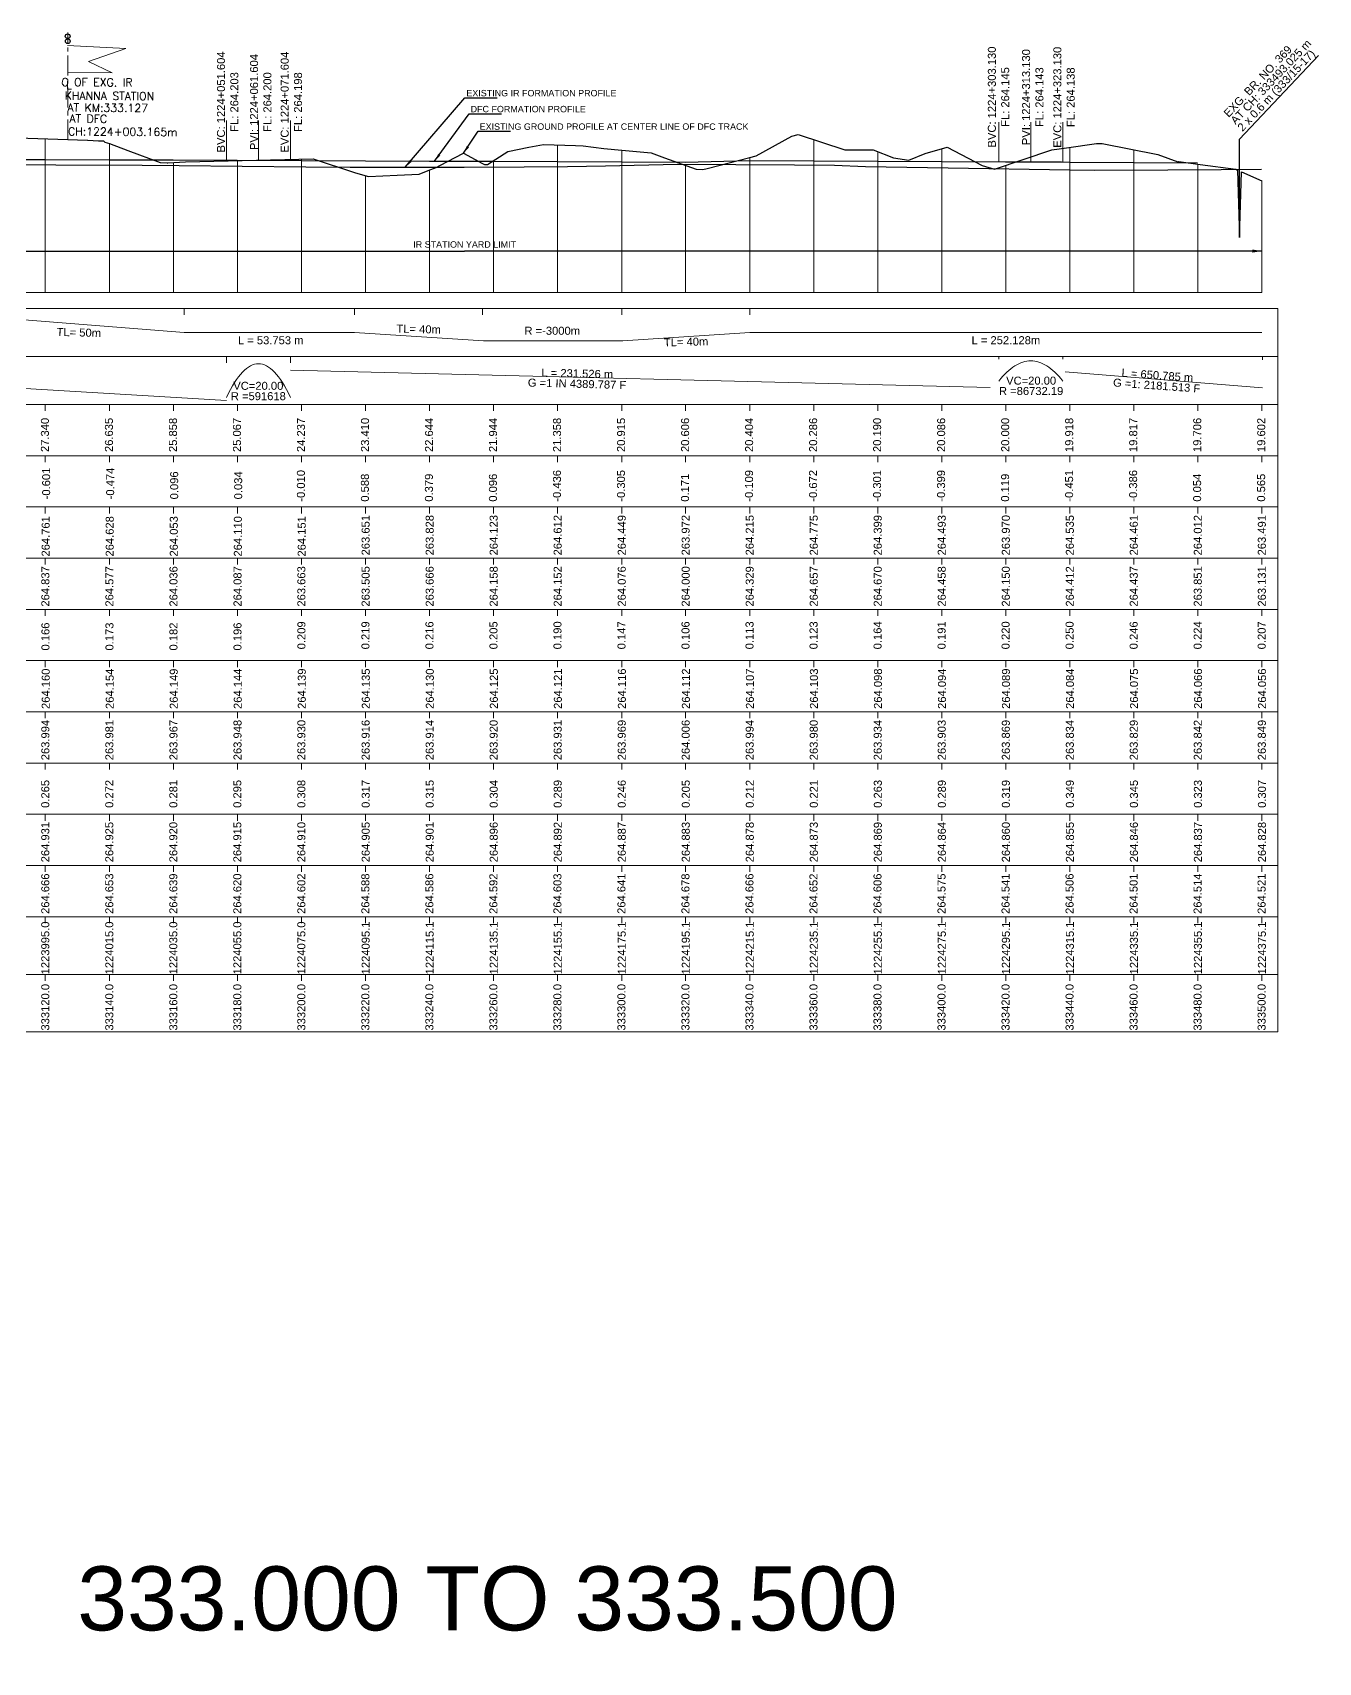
# Model space of a CAD drawing. Header units: metres. Extents: x -117481 to 30159, y 3176 to 3713.
# Drawn here: x 28116 to 28518, y 3176 to 3685 of the extents above; entities that cross this region are included whole.
import ezdxf
from ezdxf.enums import TextEntityAlignment as Align

# ---------------------------------------------------------------- set-up
doc = ezdxf.new("R2010")
doc.units = ezdxf.units.M
doc.header["$MEASUREMENT"] = 0
doc.linetypes.add('CENTER', pattern=[2, 1.25, -0.25, 0.25, -0.25])
for name, color, linetype, lineweight in [('C-PROF-LABL-DG', 1, 'Continuous', 25), ('Horizontal Alignment', 7, 'Continuous', 0), ('LS DATUM X', 7, 'Continuous', 0), ('LS EXG GL', 7, 'Continuous', 0), ('LS EXG IR CH', 7, 'Continuous', 0), ('LS EXG RL', 7, 'Continuous', 0), ('LS EXG. FL', 7, 'Continuous', 0), ('LS EXG. GL AT PRO. TOE', 7, 'Continuous', 0), ('LS FRAME', 7, 'Continuous', 0), ('LS HORIZONTAL ALIGNMENT', 10, 'Continuous', 0), ('LS PRL-ERL', 10, 'Continuous', 0), ('LS PRO RAIL LEVEL', 10, 'Continuous', 0), ('LS PRO. DFCC CH', 10, 'Continuous', 0), ('LS PROFILE EXG FL', 7, 'Continuous', 25), ('LS PROFILE EXG GL', 7, 'Continuous', 30), ('LS PROFILE PRO FL', 1, 'Continuous', 30), ('LS TICKS', 7, 'Continuous', 0), ('LS VERTICAL ALIGNMENT', 10, 'Continuous', 0), ('Profile Existing GL', 7, 'Continuous', 0), ('Profile Grid', 7, 'Continuous', 0), ('Profile Major Ticks', 7, 'Continuous', 0), ('Profile text', 7, 'Continuous', 0), ('Profile Vertical Alignment', 7, 'Continuous', 0), ('View Vert Annotation Curves Leader Line', 7, 'Continuous', 0)]:
    doc.layers.add(name, color=color, linetype=linetype, lineweight=lineweight)
for name, color, linetype in [("LS BRIDGE'S", 7, 'Continuous'), ('ref text', 3, 'Continuous'), ('STATION YARD LIMIT IN LS', 7, 'Continuous')]:
    doc.layers.add(name, color=color, linetype=linetype)
doc.styles.add('Arial', font='arial.ttf')
doc.styles.add('ROMANT', font='romant__.ttf')
doc.styles.get("Standard").update_dxf_attribs({"font": 'arial.ttf'})
doc.styles.add('Style-Arial', font='arial.ttf')
doc.dimstyles.get("Standard").update_dxf_attribs({"dimtxt": 5, "dimasz": 0.18, "dimexe": 0.18, "dimexo": 0.0625, "dimgap": 0.09, "dimtad": 0, "dimtih": 1, "dimtoh": 1, "dimdec": 4, "dimzin": 0, "dimdsep": 46, "dimtxsty": 'Standard', "dimcen": 0.09, "dimadec": 0, "dimazin": 0, "dimtfac": 1, "dimtdec": 4, "dimtofl": 0, "dimtmove": 0, "dimatfit": 3, "dimfxl": 1, "dimtolj": 1, "dimtzin": 0, "dimarcsym": 0})

# ---------------------------------------------------------------- blocks, each defined once
blk = doc.blocks.new('A$Cfd514073')
at = {"color": 1}
for s, p in [('264.139', (0, 0)), ('264.135', (20, 0)), ('264.130', (40, 0)), ('264.125', (60, 0)), ('264.121', (80, 0)), ('264.116', (100, 0)), ('264.112', (120, 0)), ('264.107', (140, 0)), ('264.103', (160, 0)), ('264.098', (180, 0)), ('264.094', (200, 0)), ('264.089', (220, 0)), ('264.084', (240, 0)), ('264.075', (260, 0)), ('264.066', (280, 0)), ('264.056', (300, 0))]:
    blk.add_text(s, height=2.5, rotation=90, dxfattribs=at).set_placement(p)
blk = doc.blocks.new('A$Cd11b5e56')
at = {"color": 1}
for s, p in [('0.209', (0, 0)), ('0.219', (20, 0)), ('0.216', (40, 0)), ('0.205', (60, 0)), ('0.190', (80, 0)), ('0.147', (100, 0)), ('0.106', (120, 0)), ('0.113', (140, 0)), ('0.123', (160, 0)), ('0.164', (180, 0)), ('0.191', (200, 0)), ('0.220', (220, 0)), ('0.250', (240, 0)), ('0.246', (260, 0)), ('0.224', (280, 0)), ('0.207', (300, 0))]:
    blk.add_text(s, height=2.5, rotation=90, dxfattribs=at).set_placement(p)
blk = doc.blocks.new('A$C87acfeca')
at = {"color": 1}
for s, p in [('-0.010', (0, 0)), ('0.588', (20, 0)), ('0.379', (40, 0)), ('0.096', (60, 0)), ('-0.436', (80, 0)), ('-0.305', (100, 0)), ('0.171', (120, 0)), ('-0.109', (140, 0)), ('-0.672', (160, 0)), ('-0.301', (180, 0)), ('-0.399', (200, 0)), ('0.119', (220, 0)), ('-0.451', (240, 0)), ('-0.386', (260, 0)), ('0.054', (280, 0)), ('0.565', (300, 0))]:
    blk.add_text(s, height=2.5, rotation=90, dxfattribs=at).set_placement(p)
blk = doc.blocks.new('A$C04a81272')
at = {"color": 1}
for s, p in [('27.765', (0, 0)), ('28.732', (20, 0)), ('28.650', (40, 0)), ('28.529', (60, 0)), ('28.246', (80, 0)), ('27.846', (100, 0)), ('27.340', (120, 0)), ('26.635', (140, 0)), ('25.858', (160, 0)), ('25.067', (180, 0)), ('24.237', (200, 0)), ('23.410', (220, 0)), ('22.644', (240, 0)), ('21.944', (260, 0)), ('21.358', (280, 0)), ('20.915', (300, 0)), ('20.606', (320, 0)), ('20.404', (340, 0)), ('20.286', (360, 0)), ('20.190', (380, 0)), ('20.086', (400, 0)), ('20.000', (420, 0)), ('19.918', (440, 0)), ('19.817', (460, 0)), ('19.706', (480, 0)), ('19.602', (500, 0))]:
    blk.add_text(s, height=2.5, rotation=90, dxfattribs=at).set_placement(p)

msp = doc.modelspace()

# ---------------------------------------------------------------- linework, layer by layer
at = {"layer": "LS BRIDGE'S"}
msp.add_lwpolyline([(28493.09, 3621.46), (28493.09, 3652.16), (28517.75, 3678.3)], dxfattribs=at)
at = {"layer": 'LS DATUM X', "color": 7, "linetype": 'Continuous', "lineweight": 0}
msp.add_line((28000, 3604.28), (28500.07, 3604.28), dxfattribs=at)
at = {"layer": 'LS FRAME', "color": 7, "linetype": 'Continuous', "lineweight": 0, "flags": 128}
for points in [[(27995, 3584.28), (28505.07, 3584.28), (28505.07, 3599.28), (27995, 3599.28), (27995, 3584.28)], [(27995, 3569.28), (28505.07, 3569.28), (28505.07, 3584.28), (27995, 3584.28), (27995, 3569.28)], [(27995, 3553.28), (28505.07, 3553.28), (28505.07, 3569.28), (27995, 3569.28), (27995, 3553.28)], [(27995, 3537.28), (28505.07, 3537.28), (28505.07, 3553.28), (27995, 3553.28), (27995, 3537.28)], [(27995, 3521.28), (28505.07, 3521.28), (28505.07, 3537.28), (27995, 3537.28), (27995, 3521.28)], [(27995, 3505.28), (28505.07, 3505.28), (28505.07, 3521.28), (27995, 3521.28), (27995, 3505.28)], [(27995, 3489.28), (28505.07, 3489.28), (28505.07, 3505.28), (27995, 3505.28), (27995, 3489.28)], [(27995, 3473.28), (28505.07, 3473.28), (28505.07, 3489.28), (27995, 3489.28), (27995, 3473.28)], [(27995, 3457.28), (28505.07, 3457.28), (28505.07, 3473.28), (27995, 3473.28), (27995, 3457.28)], [(27995, 3441.28), (28505.07, 3441.28), (28505.07, 3457.28), (27995, 3457.28), (27995, 3441.28)], [(27995, 3425.28), (28505.07, 3425.28), (28505.07, 3441.28), (27995, 3441.28), (27995, 3425.28)], [(27995, 3409.28), (28505.07, 3409.28), (28505.07, 3425.28), (27995, 3425.28), (27995, 3409.28)], [(27995, 3391.28), (28505.07, 3391.28), (28505.07, 3409.28), (27995, 3409.28), (27995, 3391.28)], [(27995, 3373.28), (28505.07, 3373.28), (28505.07, 3391.28), (27995, 3391.28), (27995, 3373.28)]]:
    msp.add_lwpolyline(points, close=True, dxfattribs=at)
at = {"layer": 'LS HORIZONTAL ALIGNMENT', "lineweight": 0, "flags": 128}
msp.add_lwpolyline([(27996.66, 3591.78), (28002, 3595.73), (28002, 3595.73), (28113.37, 3595.73), (28113.37, 3595.73), (28163.37, 3591.78), (28163.37, 3591.78), (28166.3, 3591.78), (28166.3, 3591.78), (28216.61, 3591.78), (28216.61, 3591.78), (28256.94, 3589.22), (28256.94, 3589.22), (28300.47, 3589.22), (28300.47, 3589.22), (28340.14, 3591.78), (28340.14, 3591.78), (28500.07, 3591.78)], dxfattribs=at)
at = {"layer": 'LS PROFILE EXG FL'}
msp.add_lwpolyline([(28110.09, 3644.27), (28123.35, 3644.2), (28150.27, 3644.03), (28161.8, 3643.94), (28181.49, 3643.74), (28201.36, 3643.57), (28215.23, 3643.45), (28247.13, 3643.41), (28250.84, 3643.41), (28269.61, 3643.56), (28283.16, 3643.6), (28295.06, 3643.86), (28317.47, 3644.35), (28335.79, 3644.25), (28354.08, 3644.13), (28366.6, 3644.04), (28376.21, 3643.68), (28402.06, 3643.28), (28440.09, 3642.62), (28447.82, 3642.49), (28470.67, 3642.64), (28487.32, 3642.75), (28500, 3642.77)], dxfattribs=at)
at = {"layer": 'LS PROFILE EXG GL', "flags": 128}
msp.add_lwpolyline([(28108.32, 3652.71), (28120.82, 3652.28), (28133.22, 3651.85), (28133.32, 3651.84), (28136.59, 3651.67), (28138.17, 3651.65), (28138.65, 3651.22), (28140.04, 3650.81), (28145.82, 3648.66), (28155.93, 3644.91), (28158.13, 3644.81), (28158.32, 3644.82), (28163.79, 3645.14), (28203.73, 3646.03), (28216.61, 3641.76), (28217.6, 3641.43), (28220.96, 3640.56), (28229.94, 3640.98), (28236.79, 3641.29), (28239.6, 3642.36), (28242.1, 3643.37), (28243.28, 3643.99), (28250.68, 3647.81), (28256.61, 3644.63), (28257.25, 3644.29), (28258.2, 3644.29), (28264.54, 3648.35), (28271.12, 3649.68), (28275.64, 3650.57), (28278.94, 3650.43), (28285.63, 3650.21), (28288.03, 3650.12), (28294.48, 3649.29), (28300.14, 3648.77), (28309.27, 3647.9), (28313.48, 3646.4), (28323.35, 3642.79), (28325.42, 3642.69), (28326.81, 3643.04), (28340.14, 3646.45), (28342.13, 3646.96), (28353.27, 3653.12), (28355.25, 3653.6), (28369.84, 3648.86), (28378.69, 3648.81), (28384.97, 3646.37), (28389.75, 3645.65), (28394.91, 3647.73), (28401.76, 3649.7), (28412.74, 3643.92), (28416.6, 3642.79), (28434.45, 3648.87), (28436.71, 3649.16), (28439.08, 3649.49), (28448.37, 3650.8), (28450.22, 3650.88), (28467.62, 3647.36), (28473.86, 3645.11), (28474.13, 3645.16), (28480.84, 3644.31), (28491.94, 3642.79), (28492.49, 3642.55), (28493.09, 3621.46), (28493.69, 3642.02), (28500.07, 3639.19)], dxfattribs=at)
at = {"layer": 'LS PROFILE PRO FL', "flags": 128}
msp.add_lwpolyline([(28100, 3645.88), (28120, 3645.82), (28140, 3645.77), (28160, 3645.72), (28180, 3645.64), (28200, 3645.55), (28220, 3645.46), (28240, 3645.36), (28260, 3645.27), (28280, 3645.18), (28300, 3645.09), (28320, 3645), (28340, 3645.49), (28360, 3645.39), (28380, 3645.3), (28400, 3645.21), (28420, 3645.12), (28440, 3645.03), (28460, 3644.94), (28480, 3644.84)], dxfattribs=at)
at = {"layer": 'LS TICKS', "color": 7, "linetype": 'Continuous', "lineweight": 0, "flags": 128}
for points in [[(28163.37, 3597.28), (28163.37, 3599.28)], [(28216.61, 3597.28), (28216.61, 3599.28)], [(28256.61, 3597.28), (28256.61, 3599.28)], [(28300.14, 3597.28), (28300.14, 3599.28)], [(28340.14, 3597.28), (28340.14, 3599.28)], [(28176.65, 3582.28), (28176.65, 3584.28)], [(28196.65, 3582.28), (28196.65, 3584.28)], [(28120.02, 3567.28), (28120.02, 3569.28)], [(28140.03, 3567.28), (28140.03, 3569.28)], [(28160.05, 3567.28), (28160.05, 3569.28)], [(28180.06, 3567.28), (28180.06, 3569.28)], [(28200.01, 3567.28), (28200.01, 3569.28)], [(28220.08, 3567.28), (28220.08, 3569.28)], [(28240.09, 3567.28), (28240.09, 3569.28)], [(28260.08, 3567.28), (28260.08, 3569.28)], [(28280.08, 3567.28), (28280.08, 3569.28)], [(28300.1, 3567.28), (28300.1, 3569.28)], [(28320.07, 3567.28), (28320.07, 3569.28)], [(28340.07, 3567.28), (28340.07, 3569.28)], [(28360.08, 3567.28), (28360.08, 3569.28)], [(28380.07, 3567.28), (28380.07, 3569.28)], [(28400.07, 3567.28), (28400.07, 3569.28)], [(28420.09, 3567.28), (28420.09, 3569.28)], [(28440.09, 3567.28), (28440.09, 3569.28)], [(28460.06, 3567.28), (28460.06, 3569.28)], [(28480.06, 3567.28), (28480.06, 3569.28)], [(28500.07, 3567.28), (28500.07, 3569.28)], [(28120.02, 3551.28), (28120.02, 3553.28)], [(28140.03, 3551.28), (28140.03, 3553.28)], [(28160.05, 3551.28), (28160.05, 3553.28)], [(28180.06, 3551.28), (28180.06, 3553.28)], [(28200.01, 3551.28), (28200.01, 3553.28)], [(28220.08, 3551.28), (28220.08, 3553.28)], [(28240.09, 3551.28), (28240.09, 3553.28)], [(28260.08, 3551.28), (28260.08, 3553.28)], [(28280.08, 3551.28), (28280.08, 3553.28)], [(28300.1, 3551.28), (28300.1, 3553.28)], [(28320.07, 3551.28), (28320.07, 3553.28)], [(28340.07, 3551.28), (28340.07, 3553.28)], [(28360.08, 3551.28), (28360.08, 3553.28)], [(28380.07, 3551.28), (28380.07, 3553.28)], [(28400.07, 3551.28), (28400.07, 3553.28)], [(28420.09, 3551.28), (28420.09, 3553.28)], [(28440.09, 3551.28), (28440.09, 3553.28)], [(28460.06, 3551.28), (28460.06, 3553.28)], [(28480.06, 3551.28), (28480.06, 3553.28)], [(28500.07, 3551.28), (28500.07, 3553.28)], [(28120.02, 3535.28), (28120.02, 3537.28)], [(28140.03, 3535.28), (28140.03, 3537.28)], [(28160.05, 3535.28), (28160.05, 3537.28)], [(28180.06, 3535.28), (28180.06, 3537.28)], [(28200.01, 3535.28), (28200.01, 3537.28)], [(28220.08, 3535.28), (28220.08, 3537.28)], [(28240.09, 3535.28), (28240.09, 3537.28)], [(28260.08, 3535.28), (28260.08, 3537.28)], [(28280.08, 3535.28), (28280.08, 3537.28)], [(28300.1, 3535.28), (28300.1, 3537.28)], [(28320.07, 3535.28), (28320.07, 3537.28)], [(28340.07, 3535.28), (28340.07, 3537.28)], [(28360.08, 3535.28), (28360.08, 3537.28)], [(28380.07, 3535.28), (28380.07, 3537.28)], [(28400.07, 3535.28), (28400.07, 3537.28)], [(28420.09, 3535.28), (28420.09, 3537.28)], [(28440.09, 3535.28), (28440.09, 3537.28)], [(28460.06, 3535.28), (28460.06, 3537.28)], [(28480.06, 3535.28), (28480.06, 3537.28)], [(28500.07, 3535.28), (28500.07, 3537.28)], [(28120.02, 3519.28), (28120.02, 3521.28)], [(28140.03, 3519.28), (28140.03, 3521.28)], [(28160.05, 3519.28), (28160.05, 3521.28)], [(28180.06, 3519.28), (28180.06, 3521.28)], [(28200.01, 3519.28), (28200.01, 3521.28)], [(28220.08, 3519.28), (28220.08, 3521.28)], [(28240.09, 3519.28), (28240.09, 3521.28)], [(28260.08, 3519.28), (28260.08, 3521.28)], [(28280.08, 3519.28), (28280.08, 3521.28)], [(28300.1, 3519.28), (28300.1, 3521.28)], [(28320.07, 3519.28), (28320.07, 3521.28)], [(28340.07, 3519.28), (28340.07, 3521.28)], [(28360.08, 3519.28), (28360.08, 3521.28)], [(28380.07, 3519.28), (28380.07, 3521.28)], [(28400.07, 3519.28), (28400.07, 3521.28)], [(28420.09, 3519.28), (28420.09, 3521.28)], [(28440.09, 3519.28), (28440.09, 3521.28)], [(28460.06, 3519.28), (28460.06, 3521.28)], [(28480.06, 3519.28), (28480.06, 3521.28)], [(28500.07, 3519.28), (28500.07, 3521.28)], [(28120.02, 3503.28), (28120.02, 3505.28)], [(28140.03, 3503.28), (28140.03, 3505.28)], [(28160.05, 3503.28), (28160.05, 3505.28)], [(28180.06, 3503.28), (28180.06, 3505.28)], [(28200.01, 3503.28), (28200.01, 3505.28)], [(28220.08, 3503.28), (28220.08, 3505.28)], [(28240.09, 3503.28), (28240.09, 3505.28)], [(28260.08, 3503.28), (28260.08, 3505.28)], [(28280.08, 3503.28), (28280.08, 3505.28)], [(28300.1, 3503.28), (28300.1, 3505.28)], [(28320.07, 3503.28), (28320.07, 3505.28)], [(28340.07, 3503.28), (28340.07, 3505.28)], [(28360.08, 3503.28), (28360.08, 3505.28)], [(28380.07, 3503.28), (28380.07, 3505.28)], [(28400.07, 3503.28), (28400.07, 3505.28)], [(28420.09, 3503.28), (28420.09, 3505.28)], [(28440.09, 3503.28), (28440.09, 3505.28)], [(28460.06, 3503.28), (28460.06, 3505.28)], [(28480.06, 3503.28), (28480.06, 3505.28)], [(28500.07, 3503.28), (28500.07, 3505.28)], [(28120.02, 3487.28), (28120.02, 3489.28)], [(28140.03, 3487.28), (28140.03, 3489.28)], [(28160.05, 3487.28), (28160.05, 3489.28)], [(28180.06, 3487.28), (28180.06, 3489.28)], [(28200.01, 3487.28), (28200.01, 3489.28)], [(28220.08, 3487.28), (28220.08, 3489.28)], [(28240.09, 3487.28), (28240.09, 3489.28)], [(28260.08, 3487.28), (28260.08, 3489.28)], [(28280.08, 3487.28), (28280.08, 3489.28)], [(28300.1, 3487.28), (28300.1, 3489.28)], [(28320.07, 3487.28), (28320.07, 3489.28)], [(28340.07, 3487.28), (28340.07, 3489.28)], [(28360.08, 3487.28), (28360.08, 3489.28)], [(28380.07, 3487.28), (28380.07, 3489.28)], [(28400.07, 3487.28), (28400.07, 3489.28)], [(28420.09, 3487.28), (28420.09, 3489.28)], [(28440.09, 3487.28), (28440.09, 3489.28)], [(28460.06, 3487.28), (28460.06, 3489.28)], [(28480.06, 3487.28), (28480.06, 3489.28)], [(28500.07, 3487.28), (28500.07, 3489.28)], [(28120.02, 3471.28), (28120.02, 3473.28)], [(28140.03, 3471.28), (28140.03, 3473.28)], [(28160.05, 3471.28), (28160.05, 3473.28)], [(28180.06, 3471.28), (28180.06, 3473.28)], [(28200.01, 3471.28), (28200.01, 3473.28)], [(28220.08, 3471.28), (28220.08, 3473.28)], [(28240.09, 3471.28), (28240.09, 3473.28)], [(28260.08, 3471.28), (28260.08, 3473.28)], [(28280.08, 3471.28), (28280.08, 3473.28)], [(28300.1, 3471.28), (28300.1, 3473.28)], [(28320.07, 3471.28), (28320.07, 3473.28)], [(28340.07, 3471.28), (28340.07, 3473.28)], [(28360.08, 3471.28), (28360.08, 3473.28)], [(28380.07, 3471.28), (28380.07, 3473.28)], [(28400.07, 3471.28), (28400.07, 3473.28)], [(28420.09, 3471.28), (28420.09, 3473.28)], [(28440.09, 3471.28), (28440.09, 3473.28)], [(28460.06, 3471.28), (28460.06, 3473.28)], [(28480.06, 3471.28), (28480.06, 3473.28)], [(28500.07, 3471.28), (28500.07, 3473.28)], [(28120.02, 3455.28), (28120.02, 3457.28)], [(28140.03, 3455.28), (28140.03, 3457.28)], [(28160.05, 3455.28), (28160.05, 3457.28)], [(28180.06, 3455.28), (28180.06, 3457.28)], [(28200.01, 3455.28), (28200.01, 3457.28)], [(28220.08, 3455.28), (28220.08, 3457.28)], [(28240.09, 3455.28), (28240.09, 3457.28)], [(28260.08, 3455.28), (28260.08, 3457.28)], [(28280.08, 3455.28), (28280.08, 3457.28)], [(28300.1, 3455.28), (28300.1, 3457.28)], [(28320.07, 3455.28), (28320.07, 3457.28)], [(28340.07, 3455.28), (28340.07, 3457.28)], [(28360.08, 3455.28), (28360.08, 3457.28)], [(28380.07, 3455.28), (28380.07, 3457.28)], [(28400.07, 3455.28), (28400.07, 3457.28)], [(28420.09, 3455.28), (28420.09, 3457.28)], [(28440.09, 3455.28), (28440.09, 3457.28)], [(28460.06, 3455.28), (28460.06, 3457.28)], [(28480.06, 3455.28), (28480.06, 3457.28)], [(28500.07, 3455.28), (28500.07, 3457.28)], [(28120.02, 3439.28), (28120.02, 3441.28)], [(28140.03, 3439.28), (28140.03, 3441.28)], [(28160.05, 3439.28), (28160.05, 3441.28)], [(28180.06, 3439.28), (28180.06, 3441.28)], [(28200.01, 3439.28), (28200.01, 3441.28)], [(28220.08, 3439.28), (28220.08, 3441.28)], [(28240.09, 3439.28), (28240.09, 3441.28)], [(28260.08, 3439.28), (28260.08, 3441.28)], [(28280.08, 3439.28), (28280.08, 3441.28)], [(28300.1, 3439.28), (28300.1, 3441.28)], [(28320.07, 3439.28), (28320.07, 3441.28)], [(28340.07, 3439.28), (28340.07, 3441.28)], [(28360.08, 3439.28), (28360.08, 3441.28)], [(28380.07, 3439.28), (28380.07, 3441.28)], [(28400.07, 3439.28), (28400.07, 3441.28)], [(28420.09, 3439.28), (28420.09, 3441.28)], [(28440.09, 3439.28), (28440.09, 3441.28)], [(28460.06, 3439.28), (28460.06, 3441.28)], [(28480.06, 3439.28), (28480.06, 3441.28)], [(28500.07, 3439.28), (28500.07, 3441.28)], [(28120.02, 3423.28), (28120.02, 3425.28)], [(28140.03, 3423.28), (28140.03, 3425.28)], [(28160.05, 3423.28), (28160.05, 3425.28)], [(28180.06, 3423.28), (28180.06, 3425.28)], [(28200.01, 3423.28), (28200.01, 3425.28)], [(28220.08, 3423.28), (28220.08, 3425.28)], [(28240.09, 3423.28), (28240.09, 3425.28)], [(28260.08, 3423.28), (28260.08, 3425.28)], [(28280.08, 3423.28), (28280.08, 3425.28)], [(28300.1, 3423.28), (28300.1, 3425.28)], [(28320.07, 3423.28), (28320.07, 3425.28)], [(28340.07, 3423.28), (28340.07, 3425.28)], [(28360.08, 3423.28), (28360.08, 3425.28)], [(28380.07, 3423.28), (28380.07, 3425.28)], [(28400.07, 3423.28), (28400.07, 3425.28)], [(28420.09, 3423.28), (28420.09, 3425.28)], [(28440.09, 3423.28), (28440.09, 3425.28)], [(28460.06, 3423.28), (28460.06, 3425.28)], [(28480.06, 3423.28), (28480.06, 3425.28)], [(28500.07, 3423.28), (28500.07, 3425.28)], [(28120.02, 3407.28), (28120.02, 3409.28)], [(28140.03, 3407.28), (28140.03, 3409.28)], [(28160.05, 3407.28), (28160.05, 3409.28)], [(28180.06, 3407.28), (28180.06, 3409.28)], [(28200.01, 3407.28), (28200.01, 3409.28)], [(28220.08, 3407.28), (28220.08, 3409.28)], [(28240.09, 3407.28), (28240.09, 3409.28)], [(28260.08, 3407.28), (28260.08, 3409.28)], [(28280.08, 3407.28), (28280.08, 3409.28)], [(28300.1, 3407.28), (28300.1, 3409.28)], [(28320.07, 3407.28), (28320.07, 3409.28)], [(28340.07, 3407.28), (28340.07, 3409.28)], [(28360.08, 3407.28), (28360.08, 3409.28)], [(28380.07, 3407.28), (28380.07, 3409.28)], [(28400.07, 3407.28), (28400.07, 3409.28)], [(28420.09, 3407.28), (28420.09, 3409.28)], [(28440.09, 3407.28), (28440.09, 3409.28)], [(28460.06, 3407.28), (28460.06, 3409.28)], [(28480.06, 3407.28), (28480.06, 3409.28)], [(28500.07, 3407.28), (28500.07, 3409.28)], [(28120.02, 3389.28), (28120.02, 3391.28)], [(28140.03, 3389.28), (28140.03, 3391.28)], [(28160.05, 3389.28), (28160.05, 3391.28)], [(28180.06, 3389.28), (28180.06, 3391.28)], [(28200.01, 3389.28), (28200.01, 3391.28)], [(28220.08, 3389.28), (28220.08, 3391.28)], [(28240.09, 3389.28), (28240.09, 3391.28)], [(28260.08, 3389.28), (28260.08, 3391.28)], [(28280.08, 3389.28), (28280.08, 3391.28)], [(28300.1, 3389.28), (28300.1, 3391.28)], [(28320.07, 3389.28), (28320.07, 3391.28)], [(28340.07, 3389.28), (28340.07, 3391.28)], [(28360.08, 3389.28), (28360.08, 3391.28)], [(28380.07, 3389.28), (28380.07, 3391.28)], [(28400.07, 3389.28), (28400.07, 3391.28)], [(28420.09, 3389.28), (28420.09, 3391.28)], [(28440.09, 3389.28), (28440.09, 3391.28)], [(28460.06, 3389.28), (28460.06, 3391.28)], [(28480.06, 3389.28), (28480.06, 3391.28)], [(28500.07, 3389.28), (28500.07, 3391.28)]]:
    msp.add_lwpolyline(points, dxfattribs=at)
at = {"layer": 'LS VERTICAL ALIGNMENT', "linetype": 'Continuous', "lineweight": 0, "flags": 128}
for points in [[(28000, 3581.06), (28176.65, 3570.56)], [(28176.66, 3571.53), (28177.28, 3572.8), (28177.91, 3573.99), (28178.53, 3575.1), (28179.16, 3576.13), (28179.78, 3577.07), (28180.41, 3577.93), (28181.03, 3578.71), (28181.66, 3579.41), (28182.28, 3580.02), (28182.91, 3580.56), (28183.53, 3581.01), (28184.16, 3581.38), (28184.78, 3581.66), (28185.41, 3581.87), (28186.03, 3581.99), (28187.28, 3581.99), (28187.91, 3581.87), (28188.53, 3581.66), (28189.16, 3581.38), (28189.78, 3581.01), (28190.41, 3580.56), (28191.03, 3580.02), (28191.66, 3579.41), (28192.28, 3578.71), (28192.91, 3577.93), (28193.53, 3577.07), (28194.16, 3576.13), (28194.78, 3575.1), (28195.41, 3573.99), (28196.03, 3572.8), (28196.66, 3571.53)]]:
    msp.add_lwpolyline(points, dxfattribs=at)
at = {"layer": 'Profile Grid', "linetype": 'Continuous', "lineweight": 0, "flags": 128}
for points in [[(28120.02, 3604.28), (28120.02, 3652.31)], [(28140.03, 3604.28), (28140.03, 3650.82)], [(28360.08, 3604.28), (28360.08, 3652.03)], [(28180.06, 3604.28), (28180.06, 3645.5)], [(28200.01, 3604.28), (28200.01, 3645.94)], [(28260.08, 3604.28), (28260.08, 3645.49)], [(28280.08, 3604.28), (28280.08, 3650.4)], [(28300.1, 3604.28), (28300.1, 3648.78)], [(28340.07, 3604.28), (28340.07, 3646.43)], [(28380.07, 3604.28), (28380.07, 3648.27)], [(28400.07, 3604.28), (28400.07, 3649.21)], [(28440.09, 3604.28), (28440.09, 3649.63)], [(28460.06, 3604.28), (28460.06, 3648.89)], [(28160.05, 3604.28), (28160.05, 3644.92)], [(28220.08, 3604.28), (28220.08, 3640.79)], [(28240.09, 3604.28), (28240.09, 3642.56)], [(28320.07, 3604.28), (28320.07, 3643.99)], [(28420.09, 3604.28), (28420.09, 3643.98)], [(28480.06, 3604.28), (28480.06, 3644.4)], [(28500.07, 3604.28), (28500.07, 3639.19)]]:
    msp.add_lwpolyline(points, dxfattribs=at)
at = {"layer": 'Profile Major Ticks', "color": 7, "linetype": 'Continuous', "lineweight": 0, "flags": 128}
for points in [[(28417.95, 3583.48), (28417.95, 3584.28)], [(28437.95, 3583.48), (28437.95, 3584.28)], [(28500.25, 3583.21), (28500.25, 3584.28)]]:
    msp.add_lwpolyline(points, dxfattribs=at)
at = {"layer": 'Profile text', "color": 1, "flags": 128}
msp.add_lwpolyline([(28417.95, 3645.12), (28418.36, 3645.12), (28418.78, 3645.12), (28419.2, 3645.12), (28419.61, 3645.12), (28420.03, 3645.12), (28420.45, 3645.12), (28420.86, 3645.12), (28421.28, 3645.11), (28421.7, 3645.11), (28422.11, 3645.11), (28422.53, 3645.11), (28422.95, 3645.11), (28423.36, 3645.11), (28423.78, 3645.11), (28424.2, 3645.11), (28424.61, 3645.11), (28425.03, 3645.1), (28425.45, 3645.1), (28425.86, 3645.1), (28426.28, 3645.1), (28426.7, 3645.1), (28427.11, 3645.1), (28427.53, 3645.1), (28428.36, 3645.09), (28428.78, 3645.09), (28429.2, 3645.09), (28429.61, 3645.09), (28430.03, 3645.09), (28430.45, 3645.09), (28430.86, 3645.08), (28431.28, 3645.08), (28431.7, 3645.08), (28432.11, 3645.08), (28432.53, 3645.08), (28432.95, 3645.08), (28433.36, 3645.07), (28433.78, 3645.07), (28434.2, 3645.07), (28434.61, 3645.07), (28435.03, 3645.07), (28435.45, 3645.07), (28435.86, 3645.06), (28436.28, 3645.06), (28436.7, 3645.06), (28437.11, 3645.06), (28437.53, 3645.06), (28437.95, 3645.05)], dxfattribs=at)
at = {"layer": 'Profile Vertical Alignment', "color": 1}
msp.add_line((28438.62, 3579.55), (28500.25, 3574.52), dxfattribs=at)
at = {"layer": 'Profile Vertical Alignment', "color": 1, "linetype": 'Continuous', "lineweight": 0, "flags": 128}
for points in [[(28196.65, 3580.03), (28415.22, 3574.56)], [(28417.95, 3576.63), (28418.57, 3577.4), (28419.2, 3578.11), (28419.82, 3578.77), (28420.45, 3579.39), (28421.07, 3579.96), (28421.7, 3580.47), (28422.32, 3580.94), (28422.95, 3581.36), (28423.57, 3581.73), (28424.2, 3582.05), (28424.82, 3582.32), (28425.45, 3582.54), (28426.07, 3582.71), (28426.7, 3582.83), (28427.32, 3582.91), (28428.57, 3582.91), (28429.2, 3582.83), (28429.82, 3582.71), (28430.45, 3582.54), (28431.07, 3582.32), (28431.7, 3582.05), (28432.32, 3581.73), (28432.95, 3581.36), (28433.57, 3580.94), (28434.2, 3580.47), (28434.82, 3579.96), (28435.45, 3579.39), (28436.07, 3578.77), (28436.7, 3578.11), (28437.32, 3577.4), (28437.95, 3576.63)]]:
    msp.add_lwpolyline(points, dxfattribs=at)
at = {"layer": 'STATION YARD LIMIT IN LS', "linetype": 'CENTER', "lineweight": 13, "ltscale": 5}
msp.add_line((28127.03, 3652.07), (28127.03, 3685.48), dxfattribs=at)
at = {"layer": 'STATION YARD LIMIT IN LS', "lineweight": 13, "flags": 128}
msp.add_lwpolyline([(28126.98, 3681.44), (28145.16, 3680.52), (28133.55, 3676.5), (28140.85, 3672.88), (28127.03, 3673.01)], dxfattribs=at)
at = {"layer": 'STATION YARD LIMIT IN LS'}
for centre in [(28127, 3684.33), (28127.03, 3682.79)]:
    msp.add_circle(centre, 0.746, dxfattribs=at)
at = {"layer": 'View Vert Annotation Curves Leader Line', "color": 1}
for p, q in [((28176.63, 3645.65), (28176.63, 3657.99)), ((28186.66, 3645.65), (28186.66, 3657.99)), ((28196.63, 3645.58), (28196.63, 3657.99)), ((28417.92, 3645.12), (28417.92, 3657.47)), ((28427.95, 3645.12), (28427.95, 3657.47)), ((28437.92, 3645.06), (28437.92, 3657.47)), ((28427.92, 3645.1), (28427.92, 3645.09)), ((28437.92, 3645.06), (28437.92, 3645.04))]:
    msp.add_line(p, q, dxfattribs=at)

# ---------------------------------------------------------------- block references
at = {"color": 5}
for name, p in [('A$C04a81272', (28001.14, 3554.45)), ('A$C87acfeca', (28201.11, 3538.94)), ('A$Cd11b5e56', (28201.27, 3492.82)), ('A$Cfd514073', (28201.39, 3474.2))]:
    msp.add_blockref(name, p, dxfattribs=at)

# ---------------------------------------------------------------- texts
at = {"color": 1}
for s, p in [('-0.601', (28121.53, 3539.67)), ('-0.474', (28141.53, 3539.67)), ('0.096', (28161.53, 3539.67)), ('0.034', (28181.53, 3539.67)), ('0.166', (28121.3, 3492.44)), ('0.173', (28141.3, 3492.44)), ('0.182', (28161.3, 3492.44)), ('0.196', (28181.3, 3492.44)), ('264.160', (28121.39, 3474.17)), ('264.154', (28141.39, 3474.17)), ('264.149', (28161.39, 3474.17)), ('264.144', (28181.39, 3474.17))]:
    msp.add_text(s, height=2.5, rotation=90, dxfattribs=at).set_placement(p)
at = {"layer": 'C-PROF-LABL-DG', "color": 1, "linetype": 'Continuous', "lineweight": 25, "char_height": 2.5, "attachment_point": 5, "rotation": 90, "style": 'Arial'}
for s, insert in [('BVC: 1224+051.604\\PFL: 264.203', (28177, 3663.81)), ('PVI: 1224+061.604\\PFL: 264.200', (28187.33, 3663.78)), ('EVC: 1224+071.604\\PFL: 264.198', (28196.9, 3663.76)), ('BVC: 1224+303.130\\PFL: 264.145', (28417.83, 3665.35)), ('PVI: 1224+313.130\\PFL: 264.143', (28428.52, 3665.32)), ('EVC: 1224+323.130\\PFL: 264.138', (28438.29, 3665.28))]:
    msp.add_mtext(s, dxfattribs=dict(at, insert=insert))
at = {"layer": 'Horizontal Alignment', "color": 1, "insert": (28190.43, 3589.35), "char_height": 2.5, "attachment_point": 5, "line_spacing_factor": 0.96, "style": 'Style-Arial'}
msp.add_mtext('L = 53.753 m', dxfattribs=at)
at = {"layer": "LS BRIDGE'S"}
for s, p in [('EXG. BR. NO. 369 ', (28489.7, 3658.82)), ('AT CH: 333493.025 m', (28491.86, 3656.62)), ('2 x 0.6 m (333/15-17)', (28494.02, 3654.43))]:
    msp.add_text(s, height=2.5, rotation=46.6297, dxfattribs=at).set_placement(p)
at = {"layer": 'LS EXG GL', "lineweight": 0, "style": 'Style-Arial'}
for s, p in [('263.651', (28220.08, 3534.78)), ('263.828', (28240.09, 3534.78)), ('264.123', (28260.08, 3534.78)), ('264.612', (28280.08, 3534.78)), ('264.449', (28300.1, 3534.78)), ('263.972', (28320.07, 3534.78)), ('264.215', (28340.07, 3534.78)), ('264.775', (28360.08, 3534.78)), ('264.399', (28380.07, 3534.78)), ('264.493', (28400.07, 3534.78)), ('263.970', (28420.09, 3534.78)), ('264.535', (28440.09, 3534.78)), ('264.461', (28460.06, 3534.78)), ('264.012', (28480.06, 3534.78)), ('263.491', (28500.07, 3534.78))]:
    msp.add_text(s, height=2.5, rotation=90, dxfattribs=at).set_placement(p, align=Align.MIDDLE_RIGHT)
at = {"layer": 'LS EXG IR CH', "style": 'Style-Arial'}
for s, p in [('333120.0', (28120, 3388.28)), ('333140.0', (28140, 3388.28)), ('333160.0', (28160, 3388.28)), ('333180.0', (28180, 3388.28)), ('333200.0', (28200, 3388.28)), ('333220.0', (28220, 3388.28)), ('333240.0', (28240, 3388.28)), ('333260.0', (28260, 3388.28)), ('333280.0', (28280, 3388.28)), ('333300.0', (28300, 3388.28)), ('333320.0', (28320, 3388.28)), ('333340.0', (28340, 3388.28)), ('333360.0', (28360, 3388.28)), ('333380.0', (28380, 3388.28)), ('333400.0', (28400, 3388.28)), ('333420.0', (28420, 3388.28)), ('333440.0', (28440, 3388.28)), ('333460.0', (28460, 3388.28)), ('333480.0', (28480, 3388.28)), ('333500.0', (28500, 3388.28))]:
    msp.add_text(s, height=2.5, rotation=90, dxfattribs=at).set_placement(p, align=Align.MIDDLE_RIGHT)
at = {"layer": 'LS EXG RL', "style": 'Style-Arial'}
for s, p in [('264.666', (28120, 3422.78)), ('264.653', (28140, 3422.78)), ('264.639', (28160, 3422.78)), ('264.620', (28180, 3422.78)), ('264.602', (28200, 3422.78)), ('264.588', (28220, 3422.78)), ('264.586', (28240, 3422.78)), ('264.592', (28260, 3422.78)), ('264.603', (28280, 3422.78)), ('264.641', (28300, 3422.78)), ('264.678', (28320, 3422.78)), ('264.666', (28340, 3422.78)), ('264.652', (28360, 3422.78)), ('264.606', (28380, 3422.78)), ('264.575', (28400, 3422.78)), ('264.541', (28420, 3422.78)), ('264.506', (28440, 3422.78)), ('264.501', (28460, 3422.78)), ('264.514', (28480, 3422.78)), ('264.521', (28500, 3422.78))]:
    msp.add_text(s, height=2.5, rotation=90, dxfattribs=at).set_placement(p, align=Align.MIDDLE_RIGHT)
at = {"layer": 'LS EXG. FL'}
for s, p in [('263.994', (28120.02, 3470.78)), ('263.981', (28140.03, 3470.78)), ('263.967', (28160.05, 3470.78)), ('263.948', (28180.06, 3470.78)), ('263.930', (28200.01, 3470.78)), ('263.916', (28220.08, 3470.78)), ('263.914', (28240.09, 3470.78)), ('263.920', (28260.08, 3470.78)), ('263.931', (28280.08, 3470.78)), ('263.969', (28300.1, 3470.78)), ('264.006', (28320.07, 3470.78)), ('263.994', (28340.07, 3470.78)), ('263.980', (28360.08, 3470.78)), ('263.934', (28380.07, 3470.78)), ('263.903', (28400.07, 3470.78)), ('263.869', (28420.09, 3470.78)), ('263.834', (28440.09, 3470.78)), ('263.829', (28460.06, 3470.78)), ('263.842', (28480.06, 3470.78)), ('263.849', (28500.07, 3470.78))]:
    msp.add_text(s, height=2.5, rotation=90, dxfattribs=at).set_placement(p, align=Align.MIDDLE_RIGHT)
at = {"layer": 'LS EXG. GL AT PRO. TOE'}
for s, p in [('264.837', (28120.02, 3518.78)), ('264.577', (28140.03, 3518.78)), ('264.036', (28160.05, 3518.78)), ('264.087', (28180.06, 3518.78)), ('263.663', (28200.01, 3518.78)), ('263.505', (28220.08, 3518.78)), ('263.666', (28240.09, 3518.78)), ('264.158', (28260.08, 3518.78)), ('264.152', (28280.08, 3518.78)), ('264.076', (28300.1, 3518.78)), ('264.000', (28320.07, 3518.78)), ('264.329', (28340.07, 3518.78)), ('264.657', (28360.08, 3518.78)), ('264.670', (28380.07, 3518.78)), ('264.458', (28400.07, 3518.78)), ('264.150', (28420.09, 3518.78)), ('264.412', (28440.09, 3518.78)), ('264.437', (28460.06, 3518.78)), ('263.851', (28480.06, 3518.78)), ('263.131', (28500.07, 3518.78))]:
    msp.add_text(s, height=2.5, rotation=90, dxfattribs=at).set_placement(p, align=Align.MIDDLE_RIGHT)
at = {"layer": 'LS HORIZONTAL ALIGNMENT', "lineweight": 0, "char_height": 2.5, "attachment_point": 5, "line_spacing_factor": 0.6, "style": 'Style-Arial'}
for s, insert, rotation in [('TL= 50m', (28130.48, 3591.79), 358.5565), ('TL= 40m', (28236.66, 3592.84), 358.4963), ('TL= 40m', (28320.2, 3588.84), 1.5037)]:
    msp.add_mtext(s, dxfattribs=dict(at, insert=insert, rotation=rotation))
for s, insert in [('R =-3000m', (28278.38, 3592.32)), ('L = 252.128m', (28420.11, 3589.37))]:
    msp.add_mtext(s, dxfattribs=dict(at, insert=insert))
at = {"layer": 'LS PRL-ERL'}
for s, p in [('0.265', (28121.25, 3443.28)), ('0.272', (28141.25, 3443.28)), ('0.281', (28161.25, 3443.28)), ('0.295', (28181.25, 3443.28)), ('0.308', (28201.25, 3443.28)), ('0.317', (28221.35, 3443.28)), ('0.315', (28241.35, 3443.28)), ('0.304', (28261.35, 3443.28)), ('0.289', (28281.35, 3443.28)), ('0.246', (28301.35, 3443.28)), ('0.205', (28321.35, 3443.28)), ('0.212', (28341.35, 3443.28)), ('0.221', (28361.35, 3443.28)), ('0.263', (28381.35, 3443.28)), ('0.289', (28401.35, 3443.28)), ('0.319', (28421.35, 3443.28)), ('0.349', (28441.35, 3443.28)), ('0.345', (28461.35, 3443.28)), ('0.323', (28481.35, 3443.28)), ('0.307', (28501.35, 3443.28))]:
    msp.add_text(s, height=2.5, rotation=90, dxfattribs=at).set_placement(p)
at = {"layer": 'LS PRO RAIL LEVEL'}
for s, p in [('264.931', (28121.25, 3426.28)), ('264.925', (28141.25, 3426.28)), ('264.920', (28161.25, 3426.28)), ('264.915', (28181.25, 3426.28)), ('264.910', (28201.25, 3426.28)), ('264.905', (28221.35, 3426.28)), ('264.901', (28241.35, 3426.28)), ('264.896', (28261.35, 3426.28)), ('264.892', (28281.35, 3426.28)), ('264.887', (28301.35, 3426.28)), ('264.883', (28321.35, 3426.28)), ('264.878', (28341.35, 3426.28)), ('264.873', (28361.35, 3426.28)), ('264.869', (28381.35, 3426.28)), ('264.864', (28401.35, 3426.28)), ('264.860', (28421.35, 3426.28)), ('264.855', (28441.35, 3426.28)), ('264.846', (28461.35, 3426.28)), ('264.837', (28481.35, 3426.28)), ('264.828', (28501.35, 3426.28))]:
    msp.add_text(s, height=2.5, rotation=90, dxfattribs=at).set_placement(p)
at = {"layer": 'LS PRO. DFCC CH'}
for s, p in [('1223995.0', (28121.25, 3391.28)), ('1224015.0', (28141.25, 3391.28)), ('1224035.0', (28161.25, 3391.28)), ('1224055.0', (28181.25, 3391.28)), ('1224075.0', (28201.25, 3391.28)), ('1224095.1', (28221.35, 3391.28)), ('1224115.1', (28241.35, 3391.28)), ('1224135.1', (28261.35, 3391.28)), ('1224155.1', (28281.35, 3391.28)), ('1224175.1', (28301.35, 3391.28)), ('1224195.1', (28321.35, 3391.28)), ('1224215.1', (28341.35, 3391.28)), ('1224235.1', (28361.35, 3391.28)), ('1224255.1', (28381.35, 3391.28)), ('1224275.1', (28401.35, 3391.28)), ('1224295.1', (28421.35, 3391.28)), ('1224315.1', (28441.35, 3391.28)), ('1224335.1', (28461.35, 3391.28)), ('1224355.1', (28481.35, 3391.28)), ('1224375.1', (28501.35, 3391.28))]:
    msp.add_text(s, height=2.5, rotation=90, dxfattribs=at).set_placement(p)
at = {"layer": 'LS PROFILE EXG FL', "color": 7, "linetype": 'Continuous', "lineweight": 0, "style": 'Style-Arial'}
msp.add_text('EXISTING IR FORMATION PROFILE', height=2, dxfattribs=at).set_placement((28251.56, 3665.57))
at = {"layer": 'LS PROFILE EXG GL', "color": 7, "lineweight": 0, "style": 'Style-Arial'}
msp.add_text('EXISTING GROUND PROFILE AT CENTER LINE OF DFC TRACK', height=2, dxfattribs=at).set_placement((28255.71, 3655.11, 0))
at = {"layer": 'LS PROFILE PRO FL', "style": 'Style-Arial'}
msp.add_text(' DFC FORMATION PROFILE', height=2, dxfattribs=at).set_placement((28252.11, 3660.59, 0))
at = {"layer": 'Profile Existing GL', "color": 7, "style": 'Style-Arial'}
for s, p in [('264.761', (28120.12, 3528.11)), ('264.628', (28140.13, 3528.11)), ('264.053', (28160.15, 3528.11)), ('264.110', (28180.16, 3528.11)), ('264.151', (28200.11, 3528.11))]:
    msp.add_text(s, height=2.5, rotation=90, dxfattribs=at).set_placement(p, align=Align.MIDDLE_CENTER)
at = {"layer": 'Profile Vertical Alignment', "color": 1, "char_height": 2.5, "attachment_point": 5, "line_spacing_factor": 0.776524, "style": 'Style-Arial'}
for s, insert, rotation in [('L = 231.526 m\\PG =1 IN 4389.787 F', (28286.18, 3577.37), 358.5652), ('L = 650.785 m\\PG =1: 2181.513 F', (28467.34, 3576.83), 355.8942)]:
    msp.add_mtext(s, dxfattribs=dict(at, insert=insert, rotation=rotation))
at = {"layer": 'Profile Vertical Alignment', "color": 1, "insert": (28186.56, 3573.5), "char_height": 2.5, "width": 22.6169, "attachment_point": 5, "line_spacing_factor": 0.776524, "style": 'Style-Arial'}
msp.add_mtext('VC=20.00\\PR =591618', dxfattribs=at)
at = {"layer": 'Profile Vertical Alignment', "color": 1, "insert": (28428, 3575.12), "char_height": 2.5, "attachment_point": 5, "line_spacing_factor": 0.776524, "style": 'Style-Arial'}
msp.add_mtext('VC=20.00\\PR =86732.19', dxfattribs=at)
at = {"layer": 'ref text', "color": 3, "insert": (28130, 3186.05), "char_height": 20, "width": 256.3165, "attachment_point": 7, "bg_fill": 3, "box_fill_scale": 1.5, "bg_fill_color": 256, "bg_fill_transparency": 0}
msp.add_mtext('333.000 TO 333.500', dxfattribs=at)
at = {"layer": 'STATION YARD LIMIT IN LS', "char_height": 2.5, "attachment_point": 7, "rotation": 359.6454, "line_spacing_factor": 0.6, "style": 'ROMANT'}
for s, insert in [(' C OF EXG. IR', (28123.29, 3668.79)), (' KHANNA STATION', (28124.35, 3664.55)), ('L', (28126.49, 3667.83)), ('AT KM:333.127', (28126.92, 3660.82))]:
    msp.add_mtext(s, dxfattribs=dict(at, insert=insert))
at = {"layer": 'STATION YARD LIMIT IN LS', "color": 10, "char_height": 2.5, "attachment_point": 7, "rotation": 359.6454, "line_spacing_factor": 0.6, "style": 'ROMANT'}
for s, insert in [('CH:{\\Fromant|c0;1224+003.165}m', (28127.11, 3653.36)), ('AT DFC ', (28127.54, 3657.38))]:
    msp.add_mtext(s, dxfattribs=dict(at, insert=insert))
at = {"layer": 'STATION YARD LIMIT IN LS', "lineweight": 15, "insert": (28251.03, 3619.28), "char_height": 2, "attachment_point": 5, "rotation": 0, "line_spacing_factor": 0.84, "style": 'Style-Arial'}
msp.add_mtext('IR STATION YARD LIMIT', dxfattribs=at)

# ---------------------------------------------------------------- leaders
at = {"layer": 'LS PROFILE EXG FL', "color": 7, "lineweight": -3}
msp.add_leader([(28232.48, 3643.43), (28251.05, 3665.11), (28261.19, 3665.11)], dimstyle='Standard', override={"dimasz": 2.5, "dimexe": 0.25, "dimexo": 0.25, "dimgap": 0.25, "dimtad": 0, "dimtih": 0, "dimtoh": 0, "dimzin": 11, "dimadec": 4, "dimazin": 3, "dimatfit": 1, "dimfrac": 2, "dimtolj": 0, "dimtzin": 11}, dxfattribs=at)
at = {"layer": 'LS PROFILE EXG GL', "color": 7, "lineweight": -3}
msp.add_leader([(28250.68, 3647.81, 0), (28255.2, 3654.65, 0), (28265.34, 3654.65, 0)], dimstyle='Standard', override={"dimasz": 2.5, "dimexe": 0.25, "dimexo": 0.25, "dimgap": 0.25, "dimtad": 0, "dimtih": 0, "dimtoh": 0, "dimzin": 11, "dimadec": 4, "dimazin": 3, "dimatfit": 1, "dimfrac": 2, "dimtolj": 0, "dimtzin": 11}, dxfattribs=at)
at = {"layer": 'LS PROFILE PRO FL', "lineweight": -3}
msp.add_leader([(28241.61, 3645.29, 0), (28252.39, 3660.13, 0), (28262.53, 3660.13, 0)], dimstyle='Standard', override={"dimasz": 2.5, "dimexe": 0.25, "dimexo": 0.25, "dimgap": 0.25, "dimtad": 0, "dimtih": 0, "dimtoh": 0, "dimzin": 11, "dimadec": 4, "dimazin": 3, "dimatfit": 1, "dimfrac": 2, "dimtolj": 0, "dimtzin": 11}, dxfattribs=at)
at = {"layer": 'STATION YARD LIMIT IN LS', "lineweight": 15}
for points in [[(28000, 3617.23), (28250.98, 3617.23)], [(28500.07, 3617.23), (28250.98, 3617.23)]]:
    msp.add_leader(points, dimstyle='Standard', override={"dimasz": 3}, dxfattribs=at)

doc.saveas('drawing.dxf')
